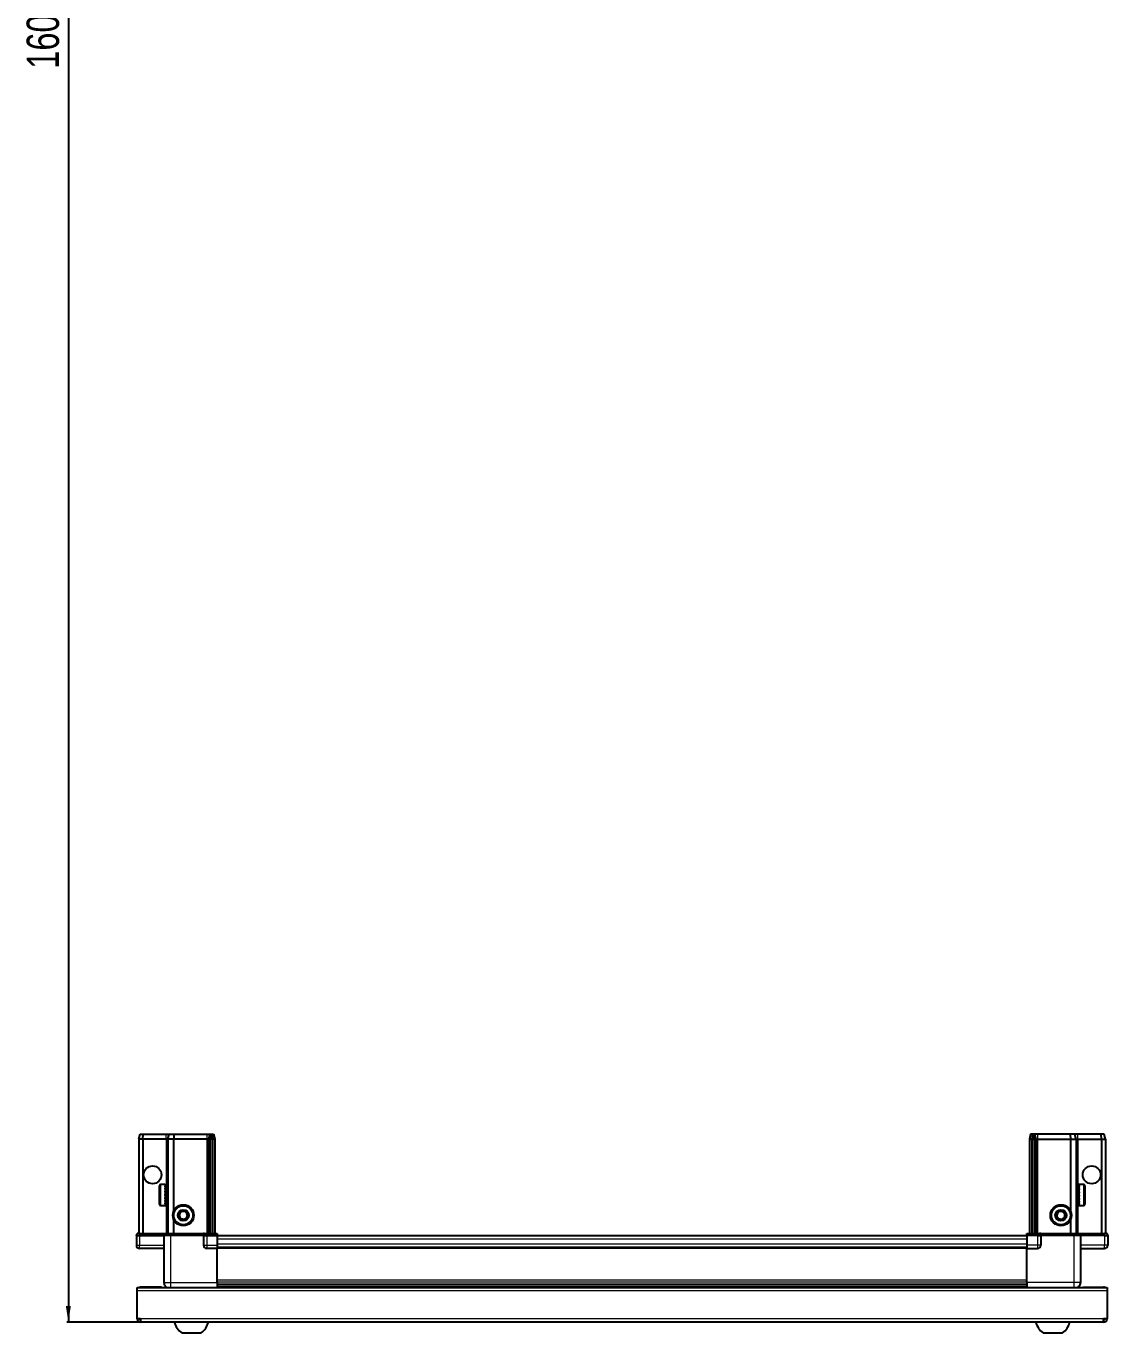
# Model space of a CAD drawing. Header units: millimetres. Extents: x 877 to 4148, y -1224 to 1882.
# Drawn here: x 933 to 1601, y -1224 to -418 of the extents above; entities that cross this region are included whole.
import ezdxf

# ---------------------------------------------------------------- set-up
doc = ezdxf.new("R2010")
doc.units = ezdxf.units.MM
doc.layers.add('FORMAT', color=7, linetype='Continuous')
doc.styles.add('SLDTEXTSTYLE0', font='TXT', dxfattribs={"width": 0.75})
doc.dimstyles.new('SLDDIMSTYLE0', dxfattribs={"dimtxt": 20, "dimasz": 10, "dimexe": 0, "dimexo": 0.0625, "dimgap": 5, "dimtad": 2, "dimdec": 1, "dimrnd": 1e-09, "dimzin": 12, "dimdsep": 46, "dimtxsty": 'SLDTEXTSTYLE0', "dimsah": 1, "dimcen": 0.09, "dimadec": 0, "dimazin": 3, "dimtfac": 1, "dimtofl": 0, "dimtmove": 0, "dimatfit": 3, "dimfxl": 0, "dimfrac": 2, "dimtolj": 1, "dimtzin": 12, "dimarcsym": 0})

# ---------------------------------------------------------------- blocks, each defined once
blk = doc.blocks.new('_D_10')
at = {"layer": 'FORMAT'}
for p, q in [((1026.03, 389.1), (957.67, 389.1)), ((958.67, 389.1), (958.67, -1217.9)), ((1003.26, -1217.9), (957.67, -1217.9))]:
    blk.add_line(p, q, dxfattribs=at)
for points in [[(958.67, 389.1), (957.13, 379.1), (960.21, 379.1)], [(958.67, -1217.9), (960.21, -1207.9), (957.13, -1207.9)]]:
    blk.add_solid(points, dxfattribs=at)
at = {"layer": 'FORMAT', "insert": (932.89, -443.95), "char_height": 20, "attachment_point": 1, "rotation": 90, "style": 'SLDTEXTSTYLE0'}
blk.add_mtext('1607', dxfattribs=at)

msp = doc.modelspace()

# ---------------------------------------------------------------- linework, layer by layer
at = {"color": 7, "linetype": 'Continuous', "lineweight": 25}
for p, q in [((1002.17, -1104.9), (1002.98, -1101.9)), ((1004.67, -1104.9), (1002.17, -1104.9)), ((1002.17, -1104.9), (1002.17, -1163.2)), ((1002.98, -1101.9), (1004.83, -1101.9)), ((1004.67, -1104.9), (1004.83, -1101.9)), ((1019.17, -1104.9), (1004.67, -1104.9)), ((1004.67, -1104.9), (1004.67, -1163.2)), ((1004.83, -1101.9), (1019.17, -1101.9)), ((1019.17, -1101.9), (1020.98, -1101.9)), ((1020.17, -1104.9), (1019.17, -1104.9)), ((1020.17, -1104.9), (1020.98, -1101.9)), ((1020.17, -1104.9), (1020.17, -1163.2)), ((1023.67, -1104.9), (1020.17, -1104.9)), ((1020.98, -1101.9), (1024.01, -1101.9)), ((1024.01, -1101.9), (1023.67, -1104.9)), ((1023.67, -1104.9), (1023.67, -1149.4)), ((1044.17, -1104.9), (1023.67, -1104.9)), ((1024.01, -1101.9), (1044.17, -1101.9)), ((1044.17, -1101.9), (1045.98, -1101.9)), ((1045.17, -1104.9), (1044.17, -1104.9)), ((1045.98, -1101.9), (1045.17, -1104.9)), ((1045.17, -1104.9), (1045.17, -1163.2)), ((1046.17, -1104.9), (1045.17, -1104.9)), ((1045.98, -1101.9), (1046.72, -1101.9)), ((1046.72, -1101.9), (1046.17, -1104.9)), ((1046.17, -1104.9), (1046.17, -1163.2)), ((1047.67, -1104.9), (1046.17, -1104.9)), ((1046.72, -1101.9), (1047.22, -1101.9)), ((1047.22, -1101.9), (1048.37, -1101.9)), ((1047.22, -1101.9), (1047.67, -1104.9)), ((1049.17, -1104.9), (1047.67, -1104.9)), ((1047.67, -1104.9), (1047.67, -1163.2)), ((1048.37, -1101.9), (1049.17, -1104.9)), ((1049.17, -1104.9), (1049.17, -1163.2)), ((1552.98, -1101.9), (1552.17, -1104.9)), ((1552.17, -1104.9), (1553.67, -1104.9)), ((1552.17, -1104.9), (1552.17, -1163.2)), ((1554.13, -1101.9), (1552.98, -1101.9)), ((1554.13, -1101.9), (1553.67, -1104.9)), ((1553.67, -1104.9), (1555.17, -1104.9)), ((1553.67, -1104.9), (1553.67, -1163.2)), ((1554.63, -1101.9), (1554.13, -1101.9)), ((1554.63, -1101.9), (1555.17, -1104.9)), ((1555.37, -1101.9), (1554.63, -1101.9)), ((1555.17, -1104.9), (1556.17, -1104.9)), ((1555.17, -1104.9), (1555.17, -1163.2)), ((1555.37, -1101.9), (1556.17, -1104.9)), ((1557.17, -1101.9), (1555.37, -1101.9)), ((1556.17, -1104.9), (1556.17, -1163.2)), ((1556.17, -1104.9), (1557.17, -1104.9)), ((1577.34, -1101.9), (1557.17, -1101.9)), ((1557.17, -1104.9), (1577.67, -1104.9)), ((1577.34, -1101.9), (1577.67, -1104.9)), ((1580.37, -1101.9), (1577.34, -1101.9)), ((1577.67, -1104.9), (1577.67, -1149.4)), ((1577.67, -1104.9), (1581.17, -1104.9)), ((1581.17, -1104.9), (1580.37, -1101.9)), ((1582.17, -1101.9), (1580.37, -1101.9)), ((1581.17, -1104.9), (1581.17, -1163.2)), ((1581.17, -1104.9), (1582.17, -1104.9)), ((1596.52, -1101.9), (1582.17, -1101.9)), ((1582.17, -1104.9), (1596.67, -1104.9)), ((1596.67, -1104.9), (1596.52, -1101.9)), ((1598.37, -1101.9), (1596.52, -1101.9)), ((1596.67, -1104.9), (1596.67, -1163.2)), ((1596.67, -1104.9), (1599.17, -1104.9)), ((1599.17, -1104.9), (1598.37, -1101.9)), ((1599.17, -1104.9), (1599.17, -1163.2)), ((1014.97, -1145.09), (1014.97, -1133.7)), ((1018.17, -1132.9), (1015.77, -1132.9)), ((1018.17, -1132.9), (1018.17, -1132.9)), ((1018.17, -1132.9), (1018.67, -1132.9)), ((1018.17, -1133.09), (1018.67, -1133.09)), ((1018.17, -1133.09), (1018.17, -1133.31)), ((1018.17, -1133.31), (1018.67, -1133.31)), ((1018.17, -1133.88), (1018.67, -1133.88)), ((1018.17, -1133.88), (1018.17, -1134.31)), ((1018.17, -1134.31), (1018.67, -1134.31)), ((1018.17, -1135.22), (1018.67, -1135.22)), ((1018.17, -1135.22), (1018.17, -1135.81)), ((1018.17, -1135.81), (1018.67, -1135.81)), ((1018.17, -1136.96), (1018.67, -1136.96)), ((1018.17, -1136.96), (1018.17, -1137.66)), ((1018.67, -1133.09), (1018.67, -1132.9)), ((1018.67, -1133.31), (1018.67, -1133.09)), ((1018.67, -1133.88), (1018.67, -1133.31)), ((1018.67, -1134.31), (1018.67, -1133.88)), ((1018.67, -1135.22), (1018.67, -1134.31)), ((1018.77, -1135), (1018.67, -1135)), ((1018.67, -1135.81), (1018.67, -1135.22)), ((1018.67, -1136.96), (1018.67, -1135.81)), ((1018.67, -1137.66), (1018.67, -1136.96)), ((1018.77, -1143.8), (1018.77, -1135)), ((1019.66, -1136.09), (1019.17, -1135.4)), ((1019.17, -1143.39), (1019.17, -1135.4)), ((1020.14, -1135.4), (1019.66, -1136.09)), ((1019.66, -1142.7), (1019.66, -1136.09)), ((1020.17, -1135.4), (1020.14, -1135.4)), ((1020.14, -1143.39), (1020.14, -1135.4)), ((1581.21, -1135.4), (1581.17, -1135.4)), ((1581.69, -1136.09), (1581.21, -1135.4)), ((1581.21, -1135.4), (1581.21, -1143.4)), ((1582.17, -1135.4), (1581.69, -1136.09)), ((1581.69, -1136.09), (1581.69, -1142.7)), ((1582.17, -1135.4), (1582.17, -1143.4)), ((1582.67, -1135), (1582.57, -1135)), ((1582.57, -1135), (1582.57, -1143.8)), ((1585.57, -1132.9), (1582.67, -1132.9)), ((1583.17, -1132.9), (1582.67, -1132.9)), ((1582.67, -1132.9), (1582.67, -1132.94)), ((1582.67, -1132.94), (1582.67, -1133.23)), ((1583.17, -1132.94), (1582.67, -1132.94)), ((1583.17, -1133.23), (1582.67, -1133.23)), ((1582.67, -1133.23), (1582.67, -1133.5)), ((1583.17, -1133.5), (1582.67, -1133.5)), ((1582.67, -1133.5), (1582.67, -1134.17)), ((1583.17, -1134.17), (1582.67, -1134.17)), ((1582.67, -1134.17), (1582.67, -1134.64)), ((1582.67, -1134.64), (1582.67, -1135.61)), ((1583.17, -1134.64), (1582.67, -1134.64)), ((1583.17, -1135.61), (1582.67, -1135.61)), ((1582.67, -1135.61), (1582.67, -1136.24)), ((1582.67, -1136.24), (1582.67, -1137.43)), ((1583.17, -1136.24), (1582.67, -1136.24)), ((1583.17, -1137.43), (1582.67, -1137.43)), ((1582.67, -1137.43), (1582.67, -1138.07)), ((1583.17, -1132.94), (1583.17, -1132.9)), ((1583.17, -1133.5), (1583.17, -1133.23)), ((1583.17, -1134.64), (1583.17, -1134.17)), ((1583.17, -1136.24), (1583.17, -1135.61)), ((1583.17, -1138.15), (1583.17, -1137.43)), ((1586.37, -1133.7), (1586.37, -1145.1)), ((1018.17, -1137.66), (1018.67, -1137.66)), ((1018.17, -1138.94), (1018.67, -1138.94)), ((1018.17, -1138.94), (1018.17, -1139.68)), ((1018.17, -1139.09), (1018.67, -1139.09)), ((1018.17, -1139.59), (1018.67, -1139.59)), ((1018.17, -1139.68), (1018.67, -1139.68)), ((1018.17, -1140.97), (1018.67, -1140.97)), ((1018.17, -1140.97), (1018.17, -1141.67)), ((1018.17, -1141.67), (1018.67, -1141.67)), ((1018.17, -1142.84), (1018.67, -1142.84)), ((1018.17, -1142.84), (1018.17, -1143.44)), ((1018.17, -1143.44), (1018.67, -1143.44)), ((1018.17, -1144.37), (1018.67, -1144.37)), ((1018.17, -1144.37), (1018.17, -1144.82)), ((1018.17, -1144.82), (1018.67, -1144.82)), ((1018.17, -1145.42), (1018.67, -1145.42)), ((1018.17, -1145.42), (1018.17, -1145.66)), ((1018.67, -1138.94), (1018.67, -1137.66)), ((1018.67, -1139.09), (1018.67, -1138.94)), ((1018.67, -1139.68), (1018.67, -1139.59)), ((1018.67, -1140.97), (1018.67, -1139.68)), ((1018.67, -1141.67), (1018.67, -1140.97)), ((1018.67, -1142.84), (1018.67, -1141.67)), ((1018.67, -1143.44), (1018.67, -1142.84)), ((1018.67, -1144.37), (1018.67, -1143.44)), ((1018.67, -1143.8), (1018.77, -1143.8)), ((1018.67, -1144.82), (1018.67, -1144.37)), ((1018.67, -1145.42), (1018.67, -1144.82)), ((1018.67, -1145.66), (1018.67, -1145.42)), ((1019.17, -1143.4), (1019.66, -1142.7)), ((1019.66, -1142.7), (1020.14, -1143.4)), ((1020.14, -1143.4), (1020.17, -1143.4)), ((1581.17, -1143.4), (1581.21, -1143.4)), ((1581.21, -1143.4), (1581.69, -1142.7)), ((1581.69, -1142.7), (1582.17, -1143.4)), ((1582.57, -1143.8), (1582.67, -1143.8)), ((1583.17, -1138.07), (1582.67, -1138.07)), ((1582.67, -1138.15), (1582.67, -1139.44)), ((1583.17, -1138.15), (1582.67, -1138.15)), ((1583.17, -1139.44), (1582.67, -1139.44)), ((1583.17, -1139.93), (1582.67, -1139.93)), ((1582.67, -1139.93), (1582.67, -1140.18)), ((1582.67, -1140.18), (1582.67, -1141.45)), ((1583.17, -1140.18), (1582.67, -1140.18)), ((1583.17, -1141.45), (1582.67, -1141.45)), ((1582.67, -1141.45), (1582.67, -1142.14)), ((1582.67, -1142.14), (1582.67, -1143.26)), ((1583.17, -1142.14), (1582.67, -1142.14)), ((1583.17, -1143.26), (1582.67, -1143.26)), ((1582.67, -1143.26), (1582.67, -1143.82)), ((1582.67, -1143.82), (1582.67, -1144.68)), ((1583.17, -1143.82), (1582.67, -1143.82)), ((1583.17, -1144.68), (1582.67, -1144.68)), ((1582.67, -1144.68), (1582.67, -1145.08)), ((1582.67, -1145.08), (1582.67, -1145.59)), ((1583.17, -1145.08), (1582.67, -1145.08)), ((1583.17, -1145.59), (1582.67, -1145.59)), ((1582.67, -1145.59), (1582.67, -1145.77)), ((1583.17, -1140.18), (1583.17, -1139.44)), ((1583.17, -1142.14), (1583.17, -1141.45)), ((1583.17, -1143.82), (1583.17, -1143.26)), ((1583.17, -1145.08), (1583.17, -1144.68)), ((1583.17, -1145.77), (1583.17, -1145.59)), ((1015.77, -1145.9), (1018.17, -1145.9)), ((1018.17, -1145.66), (1018.67, -1145.66)), ((1018.17, -1145.88), (1018.67, -1145.88)), ((1018.17, -1145.88), (1018.17, -1145.9)), ((1018.17, -1145.89), (1018.67, -1145.89)), ((1018.67, -1145.88), (1018.67, -1145.66)), ((1018.67, -1145.89), (1018.67, -1145.88)), ((1582.67, -1145.77), (1582.67, -1145.89)), ((1583.17, -1145.77), (1582.67, -1145.77)), ((1582.67, -1145.9), (1585.57, -1145.9)), ((1023.67, -1154.4), (1023.67, -1163.2)), ((1577.67, -1154.4), (1577.67, -1163.2)), ((1001.17, -1163.2), (1000.67, -1164.06)), ((1000.67, -1164.4), (1000.67, -1164.06)), ((1000.67, -1164.4), (1002.67, -1164.4)), ((1000.67, -1164.4), (1000.67, -1170.4)), ((1002.67, -1163.2), (1001.17, -1163.2)), ((1002.67, -1163.2), (1017.47, -1163.2)), ((1017.47, -1164.4), (1002.67, -1164.4)), ((1002.67, -1164.4), (1017.47, -1164.4)), ((1017.47, -1163.2), (1017.67, -1163.2)), ((1017.67, -1164.4), (1017.47, -1164.4)), ((1017.67, -1164.4), (1017.67, -1163.2)), ((1017.67, -1163.2), (1021.67, -1163.2)), ((1021.67, -1164.4), (1017.67, -1164.4)), ((1017.67, -1164.4), (1017.67, -1193.4)), ((1021.67, -1163.2), (1041.97, -1163.2)), ((1041.97, -1164.4), (1021.67, -1164.4)), ((1041.97, -1163.2), (1042.17, -1163.2)), ((1042.17, -1164.4), (1041.97, -1164.4)), ((1042.17, -1164.4), (1042.17, -1163.2)), ((1042.85, -1163.2), (1042.17, -1163.2)), ((1042.17, -1164.4), (1044.17, -1164.4)), ((1042.17, -1164.4), (1042.17, -1170.4)), ((1042.85, -1163.2), (1050.67, -1163.2)), ((1050.67, -1164.06), (1044.17, -1164.06)), ((1050.67, -1164.4), (1044.17, -1164.4)), ((1044.17, -1164.4), (1050.67, -1164.4)), ((1050.67, -1163.2), (1050.67, -1164.06)), ((1050.67, -1164.06), (1050.67, -1164.06)), ((1050.67, -1164.4), (1050.67, -1164.06)), ((1050.67, -1164.4), (1050.67, -1164.4)), ((1050.67, -1164.4), (1050.67, -1170.4)), ((1550.67, -1164.55), (1050.67, -1164.55)), ((1550.67, -1164.06), (1550.67, -1163.2)), ((1550.67, -1163.2), (1558.5, -1163.2)), ((1557.17, -1164.06), (1550.67, -1164.06)), ((1550.67, -1164.4), (1550.67, -1164.06)), ((1557.17, -1164.4), (1550.67, -1164.4)), ((1550.67, -1164.4), (1550.67, -1170.4)), ((1557.17, -1164.4), (1559.17, -1164.4)), ((1559.17, -1164.4), (1557.17, -1164.4)), ((1559.17, -1163.2), (1558.5, -1163.2)), ((1559.17, -1164.4), (1559.17, -1163.2)), ((1559.17, -1163.2), (1559.37, -1163.2)), ((1559.37, -1164.4), (1559.17, -1164.4)), ((1559.17, -1164.4), (1559.17, -1170.4)), ((1559.37, -1163.2), (1579.67, -1163.2)), ((1579.67, -1164.4), (1559.37, -1164.4)), ((1579.67, -1163.2), (1583.67, -1163.2)), ((1583.67, -1164.4), (1579.67, -1164.4)), ((1583.67, -1164.4), (1583.67, -1163.2)), ((1583.67, -1163.2), (1583.87, -1163.2)), ((1583.87, -1164.4), (1583.67, -1164.4)), ((1583.67, -1164.4), (1583.67, -1193.4)), ((1583.87, -1163.2), (1598.67, -1163.2)), ((1598.67, -1164.4), (1583.87, -1164.4)), ((1600.17, -1163.2), (1598.67, -1163.2)), ((1598.67, -1164.4), (1600.67, -1164.4)), ((1600.67, -1164.06), (1600.17, -1163.2)), ((1600.67, -1164.06), (1600.17, -1163.2)), ((1600.67, -1164.4), (1600.67, -1164.06)), ((1600.67, -1164.4), (1600.67, -1164.06)), ((1600.67, -1164.4), (1600.67, -1164.4)), ((1600.67, -1164.4), (1600.67, -1170.4)), ((1017.67, -1172.4), (1002.67, -1172.4)), ((1050.67, -1172.4), (1044.17, -1172.4)), ((1050.67, -1170.4), (1050.67, -1172.4)), ((1550.67, -1171.75), (1050.67, -1171.75)), ((1050.67, -1193.4), (1050.67, -1172.4)), ((1550.67, -1170.4), (1550.67, -1172.4)), ((1550.67, -1172.4), (1557.17, -1172.4)), ((1550.67, -1193.4), (1550.67, -1172.4)), ((1583.67, -1172.4), (1598.67, -1172.4)), ((1001.17, -1198.5), (1001.17, -1196.4)), ((1001.17, -1196.4), (1600.17, -1196.4)), ((1001.17, -1215.8), (1001.17, -1198.5)), ((1016.17, -1196.3), (1003.27, -1196.3)), ((1016.17, -1196.3), (1016.17, -1196.4)), ((1050.67, -1194.42), (1550.67, -1194.42)), ((1050.67, -1194.45), (1550.67, -1194.45)), ((1074.55, -1196.25), (1050.67, -1196.25)), ((1069.17, -1196.4), (1069.17, -1196.25)), ((1069.21, -1196.4), (1069.21, -1196.25)), ((1069.48, -1196.4), (1069.48, -1196.25)), ((1069.74, -1196.4), (1069.74, -1196.25)), ((1070.39, -1196.4), (1070.39, -1196.25)), ((1070.86, -1196.4), (1070.86, -1196.25)), ((1071.82, -1196.4), (1071.82, -1196.25)), ((1072.44, -1196.4), (1072.44, -1196.25)), ((1073.63, -1196.4), (1073.63, -1196.25)), ((1074.29, -1196.4), (1074.29, -1196.25)), ((1074.34, -1196.4), (1074.34, -1196.25)), ((1075.64, -1196.25), (1074.55, -1196.25)), ((1076.37, -1196.25), (1075.64, -1196.25)), ((1075.64, -1196.4), (1075.64, -1196.25)), ((1075.64, -1196.25), (1075.64, -1196.25)), ((1075.65, -1196.4), (1075.65, -1196.25)), ((1076.15, -1196.4), (1076.15, -1196.25)), ((1076.38, -1196.25), (1076.37, -1196.25)), ((1076.38, -1196.4), (1076.38, -1196.25)), ((1076.79, -1196.25), (1076.38, -1196.25)), ((1524.55, -1196.25), (1076.79, -1196.25)), ((1077.65, -1196.4), (1077.65, -1196.25)), ((1078.34, -1196.4), (1078.34, -1196.25)), ((1079.47, -1196.4), (1079.47, -1196.25)), ((1080.04, -1196.4), (1080.04, -1196.25)), ((1080.91, -1196.4), (1080.91, -1196.25)), ((1081.31, -1196.4), (1081.31, -1196.25)), ((1081.84, -1196.4), (1081.84, -1196.25)), ((1082.04, -1196.4), (1082.04, -1196.25)), ((1082.17, -1196.4), (1082.17, -1196.25)), ((1519.18, -1196.4), (1519.18, -1196.25)), ((1519.35, -1196.4), (1519.35, -1196.25)), ((1519.56, -1196.4), (1519.56, -1196.25)), ((1520.12, -1196.4), (1520.12, -1196.25)), ((1520.54, -1196.4), (1520.54, -1196.25)), ((1521.43, -1196.4), (1521.43, -1196.25)), ((1522.02, -1196.4), (1522.02, -1196.25)), ((1523.16, -1196.4), (1523.16, -1196.25)), ((1523.86, -1196.4), (1523.86, -1196.25)), ((1525.14, -1196.25), (1524.55, -1196.25)), ((1525.87, -1196.25), (1525.14, -1196.25)), ((1525.14, -1196.4), (1525.14, -1196.25)), ((1525.14, -1196.25), (1525.14, -1196.25)), ((1525.31, -1196.4), (1525.31, -1196.25)), ((1525.81, -1196.4), (1525.81, -1196.25)), ((1525.87, -1196.4), (1525.87, -1196.25)), ((1526.9, -1196.25), (1525.87, -1196.25)), ((1525.87, -1196.25), (1525.87, -1196.25)), ((1550.67, -1196.25), (1526.79, -1196.25)), ((1527.16, -1196.4), (1527.16, -1196.25)), ((1527.87, -1196.4), (1527.87, -1196.25)), ((1529.05, -1196.4), (1529.05, -1196.25)), ((1529.65, -1196.4), (1529.65, -1196.25)), ((1530.6, -1196.4), (1530.6, -1196.25)), ((1531.05, -1196.4), (1531.05, -1196.25)), ((1531.67, -1196.4), (1531.67, -1196.25)), ((1531.91, -1196.4), (1531.91, -1196.25)), ((1532.15, -1196.4), (1532.15, -1196.25)), ((1532.17, -1196.4), (1532.17, -1196.25)), ((1585.17, -1196.3), (1598.07, -1196.3)), ((1585.17, -1196.3), (1585.17, -1196.4)), ((1600.17, -1196.4), (1600.17, -1198.5)), ((1600.17, -1198.5), (1600.17, -1215.8)), ((1003.27, -1215.8), (1001.17, -1215.8)), ((1003.27, -1215.8), (1003.27, -1217.9)), ((1598.07, -1217.9), (1003.27, -1217.9)), ((1600.17, -1215.8), (1598.07, -1215.8)), ((1598.07, -1217.9), (1598.07, -1215.8)), ((1028.67, -1224.5), (1040.67, -1224.5)), ((1560.67, -1224.5), (1572.67, -1224.5))]:
    msp.add_line(p, q, dxfattribs=at)
at = {"color": 8, "linetype": 'Continuous', "lineweight": 18}
for p, q in [((1019.17, -1104.9), (1019.17, -1101.9)), ((1019.17, -1104.9), (1019.17, -1135.4)), ((1044.17, -1101.9), (1044.17, -1104.9)), ((1044.17, -1104.9), (1044.17, -1163.2)), ((1557.17, -1101.9), (1557.17, -1104.9)), ((1557.17, -1104.9), (1557.17, -1163.2)), ((1582.17, -1104.9), (1582.17, -1101.9)), ((1582.17, -1104.9), (1582.17, -1135.4)), ((1015.77, -1145.89), (1015.77, -1132.9)), ((1585.57, -1132.9), (1585.57, -1145.9)), ((1019.17, -1143.4), (1019.17, -1163.2)), ((1582.17, -1143.4), (1582.17, -1163.2)), ((1002.67, -1164.4), (1002.67, -1163.2)), ((1002.67, -1164.4), (1002.67, -1170.4)), ((1017.47, -1164.4), (1017.47, -1163.2)), ((1021.67, -1164.4), (1021.67, -1163.2)), ((1021.67, -1164.4), (1021.67, -1193.4)), ((1041.97, -1164.4), (1041.97, -1163.2)), ((1044.17, -1164.4), (1044.17, -1164.06)), ((1044.17, -1164.4), (1044.17, -1170.4)), ((1050.67, -1164.4), (1050.67, -1164.06)), ((1550.67, -1166.55), (1050.67, -1166.55)), ((1550.67, -1169.75), (1050.67, -1169.75)), ((1557.17, -1164.4), (1557.17, -1164.06)), ((1557.17, -1164.4), (1557.17, -1170.4)), ((1559.37, -1163.2), (1559.37, -1164.4)), ((1579.67, -1164.4), (1579.67, -1163.2)), ((1579.67, -1164.4), (1579.67, -1193.4)), ((1583.87, -1163.2), (1583.87, -1164.4)), ((1598.67, -1164.4), (1598.67, -1163.2)), ((1598.67, -1164.4), (1598.67, -1170.4)), ((1000.67, -1170.4), (1002.67, -1170.4)), ((1002.67, -1170.4), (1017.67, -1170.4)), ((1002.67, -1172.4), (1002.67, -1170.4)), ((1042.17, -1170.4), (1044.17, -1170.4)), ((1044.17, -1170.4), (1050.67, -1170.4)), ((1044.17, -1170.4), (1044.17, -1172.4)), ((1550.67, -1172.4), (1050.67, -1172.4)), ((1557.17, -1170.4), (1550.67, -1170.4)), ((1557.17, -1170.4), (1557.17, -1172.4)), ((1559.17, -1170.4), (1557.17, -1170.4)), ((1598.67, -1170.4), (1583.67, -1170.4)), ((1598.67, -1172.4), (1598.67, -1170.4)), ((1600.67, -1170.4), (1598.67, -1170.4)), ((1021.67, -1193.4), (1050.67, -1193.4)), ((1050.67, -1191.8), (1550.67, -1191.8)), ((1550.67, -1193.21), (1050.67, -1193.21)), ((1579.67, -1193.4), (1550.67, -1193.4)), ((1600.17, -1198.5), (1001.17, -1198.5)), ((1003.27, -1196.4), (1003.27, -1196.3)), ((1050.67, -1195.66), (1550.67, -1195.66)), ((1598.07, -1196.4), (1598.07, -1196.3)), ((1598.07, -1215.8), (1003.27, -1215.8))]:
    msp.add_line(p, q, dxfattribs=at)
at = {"color": 7, "linetype": 'Continuous', "lineweight": 25, "flags": 128}
for points in [[(1003.27, -1196.3), (1002.86, -1196.34), (1002.63, -1196.4)], [(1598.71, -1196.4), (1598.48, -1196.34), (1598.07, -1196.3)]]:
    msp.add_lwpolyline(points, dxfattribs=at)
at = {"color": 7, "linetype": 'Continuous', "lineweight": 25}
for centre, radius in [((1010.67, -1126.9), 5.5), ((1590.67, -1126.9), 5.5), ((1029.67, -1151.9), 6.5), ((1571.67, -1151.9), 6.5), ((1029.67, -1151.9), 3.46), ((1571.67, -1151.9), 3.46)]:
    msp.add_circle(centre, radius, dxfattribs=at)
at = {"color": 8, "linetype": 'Continuous', "lineweight": 18}
for centre in [(1029.67, -1151.9), (1571.67, -1151.9)]:
    msp.add_circle(centre, 5.7, dxfattribs=at)
at = {"color": 7, "linetype": 'Continuous', "lineweight": 25}
for centre, radius, start, end in [((1015.77, -1133.7), 0.8, 90, 180), ((1019.17, -1135), 0.4, 180, 270), ((1582.17, -1135), 0.4, 270, 0), ((1585.57, -1133.7), 0.8, 360, 90), ((1015.77, -1145.1), 0.8, 180, 270), ((1019.17, -1143.8), 0.4, 90, 180), ((1582.17, -1143.8), 0.4, 360, 90), ((1585.57, -1145.1), 0.8, 270, 0), ((1029.67, -1151.9), 2.5, 147.37605, 207.37605), ((1029.67, -1151.9), 2.5, 207.37605, 267.37605), ((1029.67, -1151.9), 2.5, 87.37605, 147.37605), ((1029.67, -1151.9), 2.5, 267.37605, 327.37605), ((1029.67, -1151.9), 2.5, 27.37605, 87.37605), ((1029.67, -1151.9), 2.5, 327.37605, 27.37605), ((1571.67, -1151.9), 2.5, 134.67671, 194.67671), ((1571.67, -1151.9), 2.5, 194.67671, 254.67671), ((1571.67, -1151.9), 2.5, 74.67671, 134.67671), ((1571.67, -1151.9), 2.5, 254.67671, 314.67671), ((1571.67, -1151.9), 2.5, 14.67671, 74.67671), ((1571.67, -1151.9), 2.5, 314.67671, 14.67671), ((1002.67, -1170.4), 2, 180, 270), ((1044.17, -1170.4), 2, 180, 270), ((1557.17, -1170.4), 2, 270, 0), ((1598.67, -1170.4), 2, 270, 0), ((1003.27, -1215.8), 2.1, 180, 270), ((1003.27, -1215.8), 0.6, 180, 270), ((1035.7, -1214.87), 11.91, 194.70035, 233.8734), ((1033.65, -1214.87), 11.91, 306.1266, 345.29965), ((1567.7, -1214.87), 11.91, 194.70035, 233.8734), ((1565.65, -1214.87), 11.91, 306.1266, 345.29965), ((1598.07, -1215.8), 2.1, 270, 0), ((1598.07, -1215.8), 0.6, 270, 0)]:
    msp.add_arc(centre, radius, start, end, dxfattribs=at)
for centre, start_param, end_param in [((1044.17, -1160.6), 2.418858, 3.141593), ((1557.17, -1160.6), 3.141593, 3.864327)]:
    msp.add_ellipse(centre, major_axis=(0, 3.46), ratio=0.57735, start_param=start_param, end_param=end_param, dxfattribs=at)
for points, knots in [([(1026.79, -1151.76), (1027.07, -1151.33), (1027.59, -1150.52), (1028.1, -1149.71), (1028.34, -1149.33)], [0, 0, 0, 0, 0.534686, 1, 1, 1, 1]), ([(1028.12, -1154.33), (1028.06, -1154.22), (1027.78, -1153.68), (1027.33, -1152.8), (1026.95, -1152.07), (1026.79, -1151.76)], [0, 0, 0, 0, 0.133125, 0.637099, 1, 1, 1, 1]), ([(1028.34, -1149.33), (1028.86, -1149.36), (1029.82, -1149.4), (1030.78, -1149.44), (1031.23, -1149.46)], [0, 0, 0, 0, 0.534686, 1, 1, 1, 1]), ([(1032.56, -1152.03), (1032.28, -1152.46), (1031.76, -1153.27), (1031.24, -1154.08), (1031, -1154.46)], [0, 0, 0, 0, 0.534686, 1, 1, 1, 1]), ([(1031.23, -1149.46), (1031.39, -1149.77), (1031.77, -1150.5), (1032.22, -1151.38), (1032.5, -1151.92), (1032.56, -1152.03)], [0, 0, 0, 0, 0.3629006, 0.8668753, 1, 1, 1, 1]), ([(1568.89, -1151.13), (1569.25, -1150.77), (1569.94, -1150.09), (1570.62, -1149.42), (1570.94, -1149.1)], [0, 0, 0, 0, 0.534686, 1, 1, 1, 1]), ([(1569.62, -1153.92), (1569.53, -1153.59), (1569.32, -1152.8), (1569.07, -1151.83), (1568.92, -1151.25), (1568.89, -1151.13)], [0, 0, 0, 0, 0.362901, 0.866875, 1, 1, 1, 1]), ([(1570.94, -1149.1), (1571.44, -1149.24), (1572.37, -1149.49), (1573.29, -1149.75), (1573.73, -1149.87)], [0, 0, 0, 0, 0.5346859, 1, 1, 1, 1]), ([(1574.46, -1152.66), (1574.09, -1153.02), (1573.4, -1153.7), (1572.72, -1154.37), (1572.4, -1154.69)], [0, 0, 0, 0, 0.534686, 1, 1, 1, 1]), ([(1573.73, -1149.87), (1573.76, -1149.99), (1573.91, -1150.57), (1574.16, -1151.53), (1574.37, -1152.32), (1574.46, -1152.66)], [0, 0, 0, 0, 0.133125, 0.637099, 1, 1, 1, 1]), ([(1031, -1154.46), (1030.48, -1154.44), (1029.52, -1154.39), (1028.56, -1154.35), (1028.12, -1154.33)], [0, 0, 0, 0, 0.534686, 1, 1, 1, 1]), ([(1572.4, -1154.69), (1571.91, -1154.55), (1570.98, -1154.3), (1570.05, -1154.04), (1569.62, -1153.92)], [0, 0, 0, 0, 0.534686, 1, 1, 1, 1]), ([(1017.67, -1193.4), (1017.72, -1193.84), (1017.79, -1194.51), (1018.23, -1195.33), (1018.68, -1195.88), (1019.09, -1196.24), (1019.35, -1196.37), (1019.39, -1196.4)], [0, 0, 0, 0, 0.363018, 0.558438, 0.758004, 0.95757, 1, 1, 1, 1]), ([(1050.67, -1193.4), (1050.67, -1193.79), (1050.67, -1194.58), (1050.67, -1195.6), (1050.67, -1196.23), (1050.67, -1196.38), (1050.67, -1196.4)], [0, 0, 0, 0, 0.32552, 0.65104, 0.97656, 1, 1, 1, 1]), ([(1550.67, -1193.4), (1550.67, -1193.79), (1550.67, -1194.58), (1550.67, -1195.6), (1550.67, -1196.23), (1550.67, -1196.38), (1550.67, -1196.4)], [0, 0, 0, 0, 0.32552, 0.65104, 0.97656, 1, 1, 1, 1]), ([(1583.67, -1193.4), (1583.63, -1193.84), (1583.55, -1194.51), (1583.12, -1195.33), (1582.66, -1195.88), (1582.26, -1196.24), (1582, -1196.37), (1581.95, -1196.4)], [0, 0, 0, 0, 0.3630185, 0.5584377, 0.7580039, 0.9575702, 1, 1, 1, 1])]:
    msp.add_open_spline(points, degree=3, knots=knots, dxfattribs=at)
at = {"color": 8, "linetype": 'Continuous', "lineweight": 18}
for points in [[(1017.67, -1193.4), (1017.73, -1193.4), (1017.85, -1193.4), (1018.78, -1193.4), (1020.1, -1193.4), (1021.15, -1193.4), (1021.67, -1193.4)], [(1583.67, -1193.4), (1583.61, -1193.4), (1583.49, -1193.4), (1582.57, -1193.4), (1581.24, -1193.4), (1580.2, -1193.4), (1579.67, -1193.4)]]:
    msp.add_open_spline(points, degree=3, dxfattribs=at)
for points in [[(1021.67, -1193.4), (1021.67, -1193.84), (1021.67, -1194.51), (1021.67, -1195.33), (1021.67, -1195.88), (1021.67, -1196.24), (1021.67, -1196.37), (1021.67, -1196.4)], [(1579.67, -1193.4), (1579.67, -1193.84), (1579.67, -1194.51), (1579.67, -1195.33), (1579.67, -1195.88), (1579.67, -1196.24), (1579.67, -1196.37), (1579.67, -1196.4)]]:
    msp.add_open_spline(points, degree=3, knots=[0, 0, 0, 0, 0.363018, 0.558438, 0.758004, 0.95757, 1, 1, 1, 1], dxfattribs=at)

# ---------------------------------------------------------------- dimensions: what is measured, and where the dimension line sits
at = {"layer": 'FORMAT'}
dim = msp.add_linear_dim(base=(958.67, -1217.9), p1=(1026.04, 389.1), p2=(1003.27, -1217.9), angle=90, dimstyle='SLDDIMSTYLE0', dxfattribs=at)
dim.commit()
dim.dimension.update_dxf_attribs({"geometry": '_D_10', "text_midpoint": (958.67, -414.4), "dimtype": 160})

doc.saveas('drawing.dxf')
